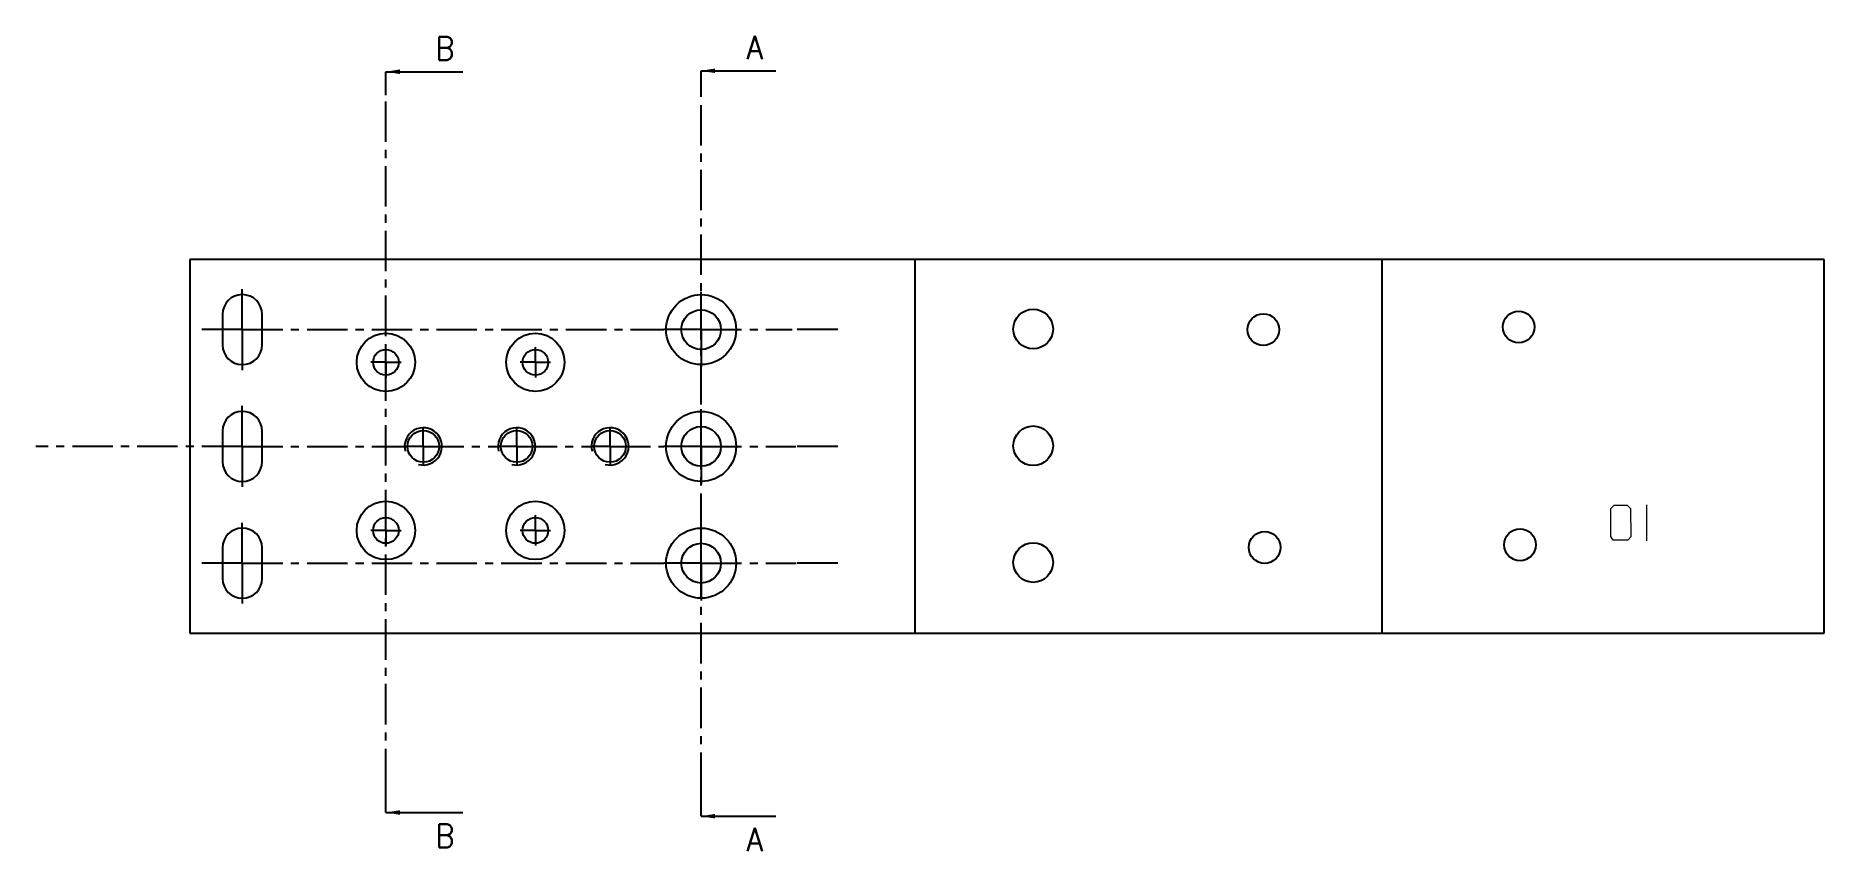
# Model space of a CAD drawing. Header units: millimetres. Extents: x 192 to 575, y 89 to 263.
import ezdxf

# ---------------------------------------------------------------- set-up
doc = ezdxf.new("R2010")
doc.units = ezdxf.units.MM
doc.header["$LTSCALE"] = 23.1
doc.linetypes.add('CENTER', pattern=[0.6, 0.375, -0.075, 0.075, -0.075])
doc.layers.get('0').update_dxf_attribs({"linetype": 'CONTINUOUS', "true_color": 0xffffff})
doc.layers.add('02___PRT_ALL_AXES', color=7, linetype='CONTINUOUS', true_color=0xffffff)
for name, color, linetype, lineweight, true_color in [('Filettati', 7, 'CONTINUOUS', 25, 0x000000), ('MARK', 4, 'BYLAYER', 5, 0x00ffff), ('Piega', 7, 'CONTINUOUS', 25, 0x000000), ('Svasati', 7, 'CONTINUOUS', 25, 0x000000)]:
    doc.layers.add(name, color=color, linetype=linetype, lineweight=lineweight, true_color=true_color)
doc.styles.get("Standard").update_dxf_attribs({"font": ''})
doc.styles.add('textstyle0', font='')
doc.styles.add('textstyle1', font='')
doc.styles.add('textstyle3', font='')
doc.styles.add('textstyle4', font='')
doc.styles.get('Standard').set_extended_font_data('txt')
doc.styles.get('textstyle0').set_extended_font_data('Standard')
doc.styles.get('textstyle1').set_extended_font_data('Standard')
doc.styles.get('textstyle3').set_extended_font_data('Standard')
doc.styles.get('textstyle4').set_extended_font_data('Standard')
doc.dimstyles.get("Standard").update_dxf_attribs({"dimtxt": 3.5, "dimasz": 3, "dimexe": 2.5, "dimexo": 0.5, "dimtad": 0, "dimtih": 1, "dimtxsty": 'Standard', "dimcen": 2.5, "dimadec": 0, "dimazin": 0, "dimtfac": 1, "dimtmove": 0, "dimatfit": 3, "dimfxl": 1, "dimarcsym": 0})

msp = doc.modelspace()

# ---------------------------------------------------------------- linework, layer by layer
at = {"color": 7, "linetype": 'CENTER', "true_color": 0xffffff}
for p, q in [((266.73, 250.52), (266.73, 255.52)), ((334.23, 250.72), (334.23, 255.72)), ((266.73, 96.91), (266.73, 101.91)), ((334.23, 96.12), (334.23, 101.12))]:
    msp.add_line(p, q, dxfattribs=at)
at = {"color": 1, "linetype": 'CENTER', "true_color": 0xff0000}
for p, q in [((266.73, 101.91), (266.73, 250.52)), ((334.23, 101.12), (334.23, 250.72))]:
    msp.add_line(p, q, dxfattribs=at)
at = {"color": 7, "linetype": 'CONTINUOUS', "true_color": 0xffffff}
for p, q in [((224.73, 215.3), (224.73, 135.3)), ((574.73, 215.3), (224.73, 215.3)), ((574.73, 135.3), (574.73, 215.3)), ((224.73, 135.3), (574.73, 135.3))]:
    msp.add_line(p, q, dxfattribs=at)
msp.add_line((480, 215.3), (480, 135.3))
for centre, radius in [((266.73, 193.3), 6.25), ((298.73, 193.3), 6.25), ((266.73, 193.3), 2.75), ((298.73, 193.3), 2.75), ((266.73, 157.3), 6.25), ((298.73, 157.3), 6.25), ((266.73, 157.3), 2.75), ((298.73, 157.3), 2.75)]:
    msp.add_circle(centre, radius, dxfattribs=at)
at = {"color": 3, "linetype": 'CONTINUOUS', "true_color": 0x00ff00}
for centre in [(274.73, 175.3), (294.73, 175.3), (314.73, 175.3)]:
    msp.add_arc(centre, 4, 255, 195, dxfattribs=at)
at = {"layer": '02___PRT_ALL_AXES', "color": 4, "linetype": 'CENTER', "true_color": 0x00ffff}
for p, q in [((235.98, 200.3), (235.98, 210.04)), ((334.23, 205.05), (334.23, 208.3)), ((334.23, 200.3), (334.23, 205.05)), ((235.98, 200.3), (226.24, 200.3)), ((235.98, 200.3), (235.98, 190.57)), ((235.98, 200.3), (326.23, 200.3)), ((329.48, 200.3), (326.23, 200.3)), ((334.23, 200.3), (329.48, 200.3)), ((334.23, 200.3), (353.69, 200.3)), ((334.23, 200.3), (334.23, 195.55)), ((363.48, 200.3), (353.69, 200.3)), ((266.73, 193.3), (266.73, 196.55)), ((298.73, 193.3), (298.73, 196.55)), ((334.23, 195.55), (334.23, 192.3)), ((266.73, 193.3), (263.48, 193.3)), ((266.73, 193.3), (266.73, 190.05)), ((266.73, 193.3), (269.98, 193.3)), ((298.73, 193.3), (295.48, 193.3)), ((298.73, 193.3), (298.73, 190.05)), ((298.73, 193.3), (301.98, 193.3)), ((235.98, 175.3), (235.98, 184.84)), ((334.23, 180.05), (334.23, 183.3)), ((334.23, 175.3), (334.23, 180.05)), ((274.73, 175.3), (274.73, 179.2)), ((294.73, 175.3), (294.73, 179.2)), ((314.73, 175.3), (314.73, 179.2)), ((235.98, 175.3), (191.75, 175.3)), ((235.98, 175.3), (235.98, 165.77)), ((235.98, 175.3), (270.83, 175.3)), ((274.73, 175.3), (270.83, 175.3)), ((274.73, 175.3), (274.73, 171.4)), ((274.73, 175.3), (290.83, 175.3)), ((294.73, 175.3), (290.83, 175.3)), ((294.73, 175.3), (294.73, 171.4)), ((294.73, 175.3), (310.83, 175.3)), ((314.73, 175.3), (310.83, 175.3)), ((314.73, 175.3), (326.23, 175.3)), ((314.73, 175.3), (314.73, 171.4)), ((329.48, 175.3), (326.23, 175.3)), ((334.23, 175.3), (329.48, 175.3)), ((334.23, 175.3), (354.5, 175.3)), ((334.23, 175.3), (334.23, 170.55)), ((363.48, 175.3), (354.5, 175.3)), ((334.23, 170.55), (334.23, 167.3)), ((235.98, 150.3), (235.98, 159.71)), ((266.73, 157.3), (263.48, 157.3)), ((266.73, 157.3), (266.73, 160.55)), ((266.73, 157.3), (266.73, 154.05)), ((266.73, 157.3), (269.98, 157.3)), ((298.73, 157.3), (295.48, 157.3)), ((298.73, 157.3), (298.73, 160.55)), ((298.73, 157.3), (301.98, 157.3)), ((298.73, 157.3), (298.73, 154.05)), ((334.23, 155.05), (334.23, 158.3)), ((334.23, 150.3), (334.23, 155.05)), ((235.98, 150.3), (226.58, 150.3)), ((235.98, 150.3), (235.98, 140.9)), ((235.98, 150.3), (326.23, 150.3)), ((329.48, 150.3), (326.23, 150.3)), ((334.23, 150.3), (329.48, 150.3)), ((334.23, 150.3), (354.58, 150.3)), ((334.23, 150.3), (334.23, 145.55)), ((363.48, 150.3), (354.58, 150.3)), ((334.23, 145.55), (334.23, 142.3))]:
    msp.add_line(p, q, dxfattribs=at)
at = {"layer": '02___PRT_ALL_AXES', "color": 7, "linetype": 'CONTINUOUS', "true_color": 0xffffff}
for p, q in [((231.73, 203.55), (231.73, 197.05)), ((240.23, 197.05), (240.23, 203.55)), ((231.73, 178.55), (231.73, 172.05)), ((240.23, 172.05), (240.23, 178.55)), ((231.73, 153.55), (231.73, 147.05)), ((240.23, 147.05), (240.23, 153.55))]:
    msp.add_line(p, q, dxfattribs=at)
for centre, radius in [((334.23, 200.3), 7.5), ((334.23, 200.3), 4.25), ((334.23, 175.3), 7.5), ((274.73, 175.3), 3.4), ((294.73, 175.3), 3.4), ((314.73, 175.3), 3.4), ((334.23, 175.3), 4.25), ((334.23, 150.3), 7.5), ((334.23, 150.3), 4.25)]:
    msp.add_circle(centre, radius, dxfattribs=at)
for centre, start, end in [((235.98, 203.55), 0, 180), ((235.98, 197.05), 180, 360), ((235.98, 178.55), 0, 180), ((235.98, 172.05), 180, 360), ((235.98, 153.55), 0, 180), ((235.98, 147.05), 180, 360)]:
    msp.add_arc(centre, 4.25, start, end, dxfattribs=at)
at = {"layer": 'Filettati', "color": 7, "linetype": 'CONTINUOUS', "true_color": 0xffffff}
for centre in [(454.61, 200.3), (509.29, 200.87), (454.89, 153.66), (509.58, 154.23)]:
    msp.add_circle(centre, 3.4, dxfattribs=at)
at = {"layer": 'MARK'}
for p, q in [((529, 162), (529.76, 162.71)), ((529, 156), (529, 162)), ((529.76, 162.71), (532.51, 162.71)), ((532.51, 162.71), (533.23, 162.02)), ((533.23, 162.02), (533.33, 155.95)), ((536.67, 162.76), (536.64, 155.06)), ((529.52, 155.25), (529, 156)), ((532.64, 155.25), (529.52, 155.25)), ((533.33, 155.95), (532.64, 155.25))]:
    msp.add_line(p, q, dxfattribs=at)
at = {"layer": 'Piega'}
msp.add_line((380, 215.3), (380, 135.3), dxfattribs=at)
at = {"layer": 'Svasati', "color": 7, "linetype": 'CONTINUOUS', "true_color": 0xffffff}
for centre in [(405.33, 200.43), (405.33, 175.43), (405.33, 150.43)]:
    msp.add_circle(centre, 4.25, dxfattribs=at)

# ---------------------------------------------------------------- texts
at = {"color": 7, "linetype": 'CONTINUOUS', "true_color": 0xffffff}
for s, style, p in [('B', 'textstyle4', (277.32, 258.02)), ('A', 'textstyle1', (343.97, 258.22)), ('B', 'textstyle3', (277.32, 89.41)), ('A', 'textstyle0', (343.97, 88.62))]:
    msp.add_text(s, height=5, dxfattribs=dict(at, style=style)).set_placement(p)

# ---------------------------------------------------------------- leaders
for points in [[(266.73, 255.52), (283.21, 255.52)], [(334.23, 255.72), (350.22, 255.72)], [(266.73, 96.91), (283.21, 96.91)], [(334.23, 96.12), (350.22, 96.12)]]:
    msp.add_leader(points, dimstyle='Standard', override={"dimscale": 1}, dxfattribs=at)

doc.saveas('drawing.dxf')
